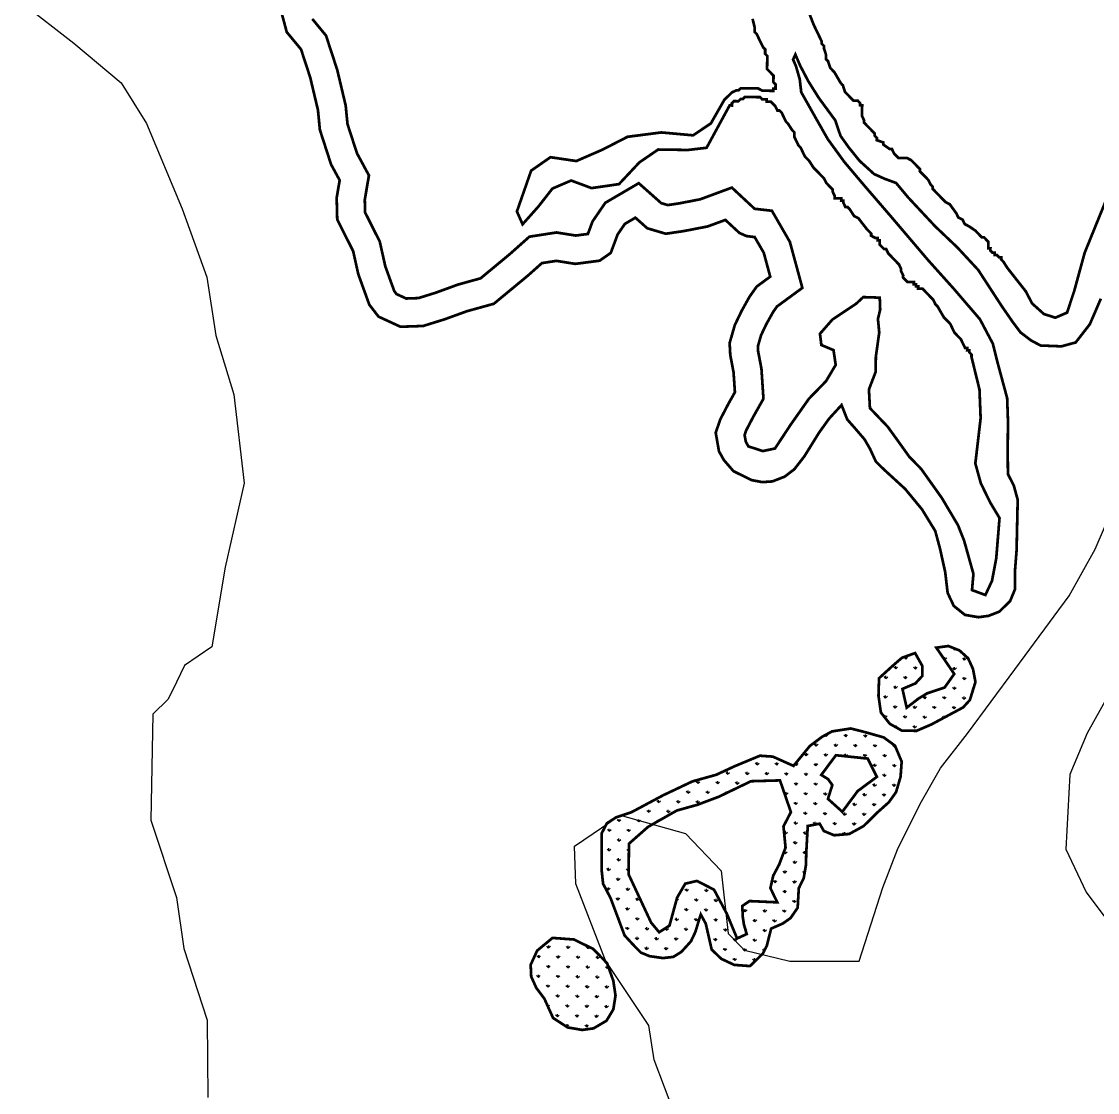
# Model space of a CAD drawing. Header units: metres. Extents: x 8244 to 287678, y 7853 to 2132060.
# Drawn here: x 267117 to 269089, y 2117485 to 2119447 of the extents above; entities that cross this region are included whole.
import ezdxf

# ---------------------------------------------------------------- set-up
doc = ezdxf.new("R2010")
doc.units = ezdxf.units.M
doc.layers.add('DISTRICT BOUNDRY', color=86, linetype='Continuous')
doc.layers.add('MANGROOVE BUFFER ZONE', color=120, linetype='Continuous')

msp = doc.modelspace()

# ---------------------------------------------------------------- hatches: boundary and pattern name
at = {"layer": 'MANGROOVE BUFFER ZONE'}
h = msp.add_hatch(dxfattribs=at)
h.set_pattern_fill('GRASS', color=256, angle=-0.8376017)
h.paths.add_polyline_path([(268687.9, 2118211.5), (268692.3, 2118180.8), (268708.6, 2118160.1), (268730.8, 2118147.6), (268757.6, 2118147.2), (268785, 2118159), (268843, 2118190.1), (268855.4, 2118203.7), (268865.6, 2118236.7), (268861.1, 2118260.6), (268852.1, 2118280.2), (268836.2, 2118294.6), (268815.9, 2118302.6), (268793.9, 2118299.6), (268826.7, 2118251.4), (268809.1, 2118226.6), (268777.1, 2118215.9), (268761.4, 2118206.4), (268739.6, 2118189.6), (268731.8, 2118224), (268755.7, 2118234.2), (268768.4, 2118248), (268768.1, 2118266.3), (268755, 2118289.7), (268730.8, 2118281), (268712.6, 2118265.2), (268688.9, 2118243.6)])
h = msp.add_hatch(dxfattribs=at)
h.set_pattern_fill('GRASS', color=256, angle=-0.8376017)
h.paths.add_polyline_path([(268344.2, 2117761.5), (268352.3, 2117778.6), (268358.7, 2117799.7), (268362.2, 2117810.8), (268371.4, 2117793.9), (268382.2, 2117746.5), (268399.7, 2117729.6), (268423.4, 2117718.4), (268452.4, 2117716.2), (268476, 2117739.1), (268483.2, 2117753.2), (268491.2, 2117784.9), (268512.4, 2117794.1), (268526.8, 2117804.2), (268539.8, 2117823.1), (268541.8, 2117858.7), (268550.9, 2117877.3), (268554.8, 2117900.5), (268555.8, 2117928.6), (268558.3, 2117972.9), (268580.1, 2117977.1), (268587.8, 2117963.7), (268606.5, 2117955.9), (268634.3, 2117958.2), (268660.9, 2117972.9), (268684.2, 2117996.1), (268706.9, 2118016.4), (268720.1, 2118034.9), (268728.4, 2118063.1), (268730.4, 2118090.9), (268718.1, 2118120.1), (268697.4, 2118135.2), (268663.4, 2118144.8), (268637.2, 2118151.5), (268602.9, 2118146.2), (268584.9, 2118136.5), (268562, 2118119.3), (268532.2, 2118083), (268494.2, 2118100), (268470.6, 2118101.6), (268424.6, 2118082.5), (268390.5, 2118066.7), (268347, 2118054.6), (268294.2, 2118029.6), (268265.5, 2118014.3), (268234.8, 2117997.9), (268207.4, 2117988.9), (268190.3, 2117977.9), (268180.6, 2117959.4), (268180.4, 2117893.7), (268183.2, 2117867), (268197, 2117840.7), (268212.1, 2117800.4), (268222.6, 2117772.4), (268239, 2117754.6), (268252.7, 2117740.8), (268268.6, 2117734.3), (268293, 2117730.9), (268311.8, 2117733), (268326.7, 2117742.2)])
h.paths.add_polyline_path([(268286, 2117778.2), (268271.2, 2117795.9), (268229.9, 2117884.4), (268230.7, 2117940.5), (268265.8, 2117971.4), (268318.3, 2118001.2), (268356.3, 2118011.8), (268395.8, 2118026.7), (268454.3, 2118054.9), (268507.4, 2118056.4), (268527.4, 2117998.3), (268513.8, 2117972.2), (268517.6, 2117933.3), (268506, 2117902.5), (268495, 2117881.8), (268489.8, 2117859.1), (268502.4, 2117833), (268451.6, 2117835.3), (268438.4, 2117826.4), (268439.1, 2117807), (268441.3, 2117792.4), (268446.4, 2117774.9), (268428.8, 2117766.8), (268410.1, 2117811.8), (268386.5, 2117856.2), (268355.2, 2117872.2), (268333.8, 2117867.2), (268318.9, 2117841.7), (268304.9, 2117790.4)], flags=16)
h.paths.add_polyline_path([(268595.6, 2118058.6), (268583.1, 2118066.5), (268609.9, 2118102.5), (268668.1, 2118096.4), (268684.9, 2118062.9), (268649.8, 2118036.9), (268621.6, 2117998.9), (268595.3, 2118022.6), (268603.3, 2118047.9)], flags=16)
h = msp.add_hatch(dxfattribs=at)
h.set_pattern_fill('GRASS', color=256, angle=-0.8376017)
h.paths.add_polyline_path([(268165.2, 2117747.5), (268129.8, 2117764.9), (268090.5, 2117767.8), (268062.3, 2117744.4), (268050.5, 2117718.5), (268051.5, 2117697), (268060.8, 2117676.3), (268075.6, 2117656.5), (268091.6, 2117621.1), (268118.3, 2117603.8), (268145.2, 2117599.2), (268165.8, 2117602.1), (268189.4, 2117616), (268202, 2117636.8), (268206, 2117662.3), (268201.9, 2117689.4), (268190.5, 2117721.5)])

# ---------------------------------------------------------------- linework, layer by layer
at = {"layer": 'DISTRICT BOUNDRY'}
for points in [[(267117.4, 2119481.6, 0), (267213.3, 2119407.4, 0), (267300.1, 2119334.6, 0), (267346.3, 2119260, 0), (267411.9, 2119103.9, 0), (267457.1, 2118978.6, 0), (267473.6, 2118871.7, 0), (267506.7, 2118763.3, 0), (267525.3, 2118600.8, 0), (267490.7, 2118447.3, 0), (267466, 2118301.4, 0), (267441.1, 2118284.1, 0), (267416.3, 2118266.8, 0), (267401.3, 2118236.2, 0), (267386.3, 2118205.5, 0), (267357.9, 2118177.8, 0), (267354.4, 2117983.4, 0), (267401.2, 2117841.7, 0), (267414.6, 2117748.2, 0), (267457.4, 2117616.9, 0), (267458.8, 2117475.2, 0)], [(268314.7, 2117444.2, 0), (268276.7, 2117544.5, 0), (268267.1, 2117607.5, 0), (268187.9, 2117726.4, 0), (268133, 2117866.6, 0), (268130.8, 2117935.6, 0), (268214.4, 2117993, 0), (268334.3, 2117959.1, 0), (268399.5, 2117890.9, 0), (268412.7, 2117776.1, 0), (268442.5, 2117745.3, 0), (268525.3, 2117725.1, 0), (268652.5, 2117725.3, 0), (268695.7, 2117859.9, 0), (268722.6, 2117929.7, 0), (268764.4, 2118013.7, 0), (268801.8, 2118078.6, 0), (268850.8, 2118142.2, 0), (268937.8, 2118259.7, 0), (269037.1, 2118394.8, 0), (269084.9, 2118479.8, 0), (269134.4, 2118594.9, 0)], [(269134.6, 2118257.5, 0), (269070.1, 2118142.8, 0), (269038.7, 2118067.4, 0), (269031, 2117930.6, 0), (269068.3, 2117851.4, 0), (269181.4, 2117700.7, 0)]]:
    msp.add_polyline3d(points, dxfattribs=at)
at = {"layer": 'MANGROOVE BUFFER ZONE', "const_width": 5, "flags": 128}
for points in [[(267595, 2119459.2), (267603.5, 2119427.5), (267629.7, 2119395.8), (267646.5, 2119344.4), (267660.7, 2119284.6), (267664.2, 2119248.4), (267684.8, 2119184.8), (267700.5, 2119156), (267695, 2119124), (267696, 2119084.2), (267725.2, 2119026.1), (267734.6, 2118983.9), (267754.8, 2118928), (267771.6, 2118906.2), (267811.9, 2118887.6), (267853.5, 2118889), (267893.3, 2118901.4), (267933.2, 2118915.9), (267983, 2118929.7), (268045.7, 2118981.5), (268071.1, 2119004.2), (268097.7, 2119008.3), (268132.2, 2119002.8), (268176.9, 2119008.6), (268197.3, 2119022.9), (268209.9, 2119056.8), (268223.2, 2119076.1), (268242.4, 2119087.4), (268264.2, 2119068), (268298.1, 2119058), (268331.8, 2119063), (268375, 2119071.4), (268407.3, 2119083.3), (268433.1, 2119059.4), (268446, 2119053.7), (268461, 2119051.9), (268477.7, 2119023.1), (268489.5, 2118979.4), (268464.7, 2118961.2), (268451.4, 2118942.3), (268437, 2118916.5), (268424.6, 2118890.6), (268415.1, 2118857.7), (268416.3, 2118835.9), (268422.3, 2118804.2), (268424.8, 2118767.6), (268413, 2118746.7), (268398, 2118717.9), (268389.6, 2118693.5), (268395.6, 2118659.3), (268404.6, 2118643.3), (268422.1, 2118623), (268455.4, 2118606.6), (268475, 2118602.9), (268493.5, 2118604.2), (268515.9, 2118612.9), (268533.6, 2118626.4), (268552.1, 2118650.2), (268579.1, 2118693.7), (268597.3, 2118719.1), (268620.2, 2118744.1), (268630.7, 2118717.7), (268645.2, 2118701.2), (268662.4, 2118681.2), (268672.5, 2118663.6), (268683.1, 2118640.6), (268697, 2118626.9), (268736.9, 2118590.3), (268767.7, 2118552.9), (268791.9, 2118513.4), (268800.5, 2118481.7), (268810.2, 2118437.9), (268814.6, 2118400), (268825.9, 2118376.1), (268846.3, 2118359.7), (268871, 2118355.4), (268889.6, 2118357.9), (268909.3, 2118365.6), (268929.1, 2118384.9), (268938.1, 2118406.7), (268938.3, 2118443.5), (268941, 2118478.2), (268943, 2118570.6), (268935.9, 2118596.5), (268925.1, 2118617.7), (268924.7, 2118660.3), (268925.2, 2118714.6), (268923.7, 2118756.8), (268906, 2118822.3), (268897.5, 2118856.5), (268873.9, 2118901.2), (268826.3, 2118956.7), (268778.4, 2119010.1), (268709.4, 2119091.2), (268663.6, 2119144.3), (268625.5, 2119189.3), (268595, 2119231.3), (268570.8, 2119273.9), (268546.3, 2119317.4), (268543.6, 2119341), (268536.8, 2119364.7), (268531.4, 2119377.2), (268535.6, 2119386.4), (268544.6, 2119365.5), (268559, 2119338), (268578.4, 2119307), (268608.6, 2119265.9), (268618.4, 2119237.2), (268633.6, 2119215.9), (268653.4, 2119191.4), (268679.8, 2119167.4), (268699.2, 2119158.7), (268720.2, 2119151), (268742.2, 2119124.6), (268791.7, 2119071.6), (268832.7, 2119032.6), (268870.6, 2118991.7), (268914.3, 2118924.6), (268933.8, 2118896.4), (268948.4, 2118877), (268967.7, 2118862.4), (268985, 2118853.2), (269023.1, 2118851.7), (269049.3, 2118858.8), (269075.2, 2118892.2), (269095.4, 2118939)], [(268457.2, 2119451.8), (268461, 2119435.8), (268460.9, 2119427.8), (268464.8, 2119423.8), (268468.6, 2119415.7), (268476.4, 2119399.7), (268480.3, 2119395.7), (268480.2, 2119387.7), (268484.1, 2119383.7), (268484, 2119379.7), (268484, 2119375.7), (268483.9, 2119367.7), (268483.8, 2119363.8), (268483.8, 2119359.8), (268487.7, 2119355.7), (268491.6, 2119351.7), (268495.5, 2119347.7), (268495.5, 2119343.7), (268495.4, 2119339.7), (268495.4, 2119335.7), (268499.3, 2119331.7), (268499.2, 2119327.7), (268499.2, 2119323.7), (268495.2, 2119323.8), (268495.1, 2119319.8), (268491.1, 2119319.8), (268487.2, 2119319.9), (268483.2, 2119320), (268479.2, 2119320), (268475.2, 2119320.1), (268467.3, 2119324.2), (268463.3, 2119324.2), (268455.4, 2119324.3), (268451.4, 2119324.4), (268443.4, 2119324.5), (268435.5, 2119324.6), (268431.4, 2119320.7), (268427.4, 2119320.8), (268419.4, 2119316.9), (268415.4, 2119313), (268411.3, 2119309.1), (268407.3, 2119305.1), (268405.3, 2119303.2), (268380.8, 2119260.2), (268348.2, 2119238.3), (268290, 2119243.6), (268228, 2119235.6), (268182, 2119212), (268134.2, 2119191.2), (268086.8, 2119198.2), (268051.4, 2119173.6), (268025.3, 2119098.8), (268035.7, 2119075.3), (268064.8, 2119108), (268090.4, 2119140.8), (268124.7, 2119155.5), (268162.1, 2119141.6), (268212.4, 2119148.9), (268249.7, 2119188.7), (268284.2, 2119212.3), (268338.8, 2119211.5), (268372.9, 2119215.5), (268415.1, 2119293.1), (268419.1, 2119293), (268419.1, 2119297), (268423.2, 2119300.9), (268431.1, 2119300.8), (268435.2, 2119304.7), (268439.2, 2119304.7), (268443.2, 2119308.6), (268447.2, 2119308.5), (268455.1, 2119308.4), (268463.1, 2119308.3), (268471.1, 2119308.2), (268475, 2119304.1), (268479, 2119304.1), (268482.9, 2119304), (268482.9, 2119300), (268486.9, 2119300), (268490.8, 2119299.9), (268494.8, 2119295.9), (268498.7, 2119291.9), (268502.6, 2119283.8), (268506.5, 2119283.8), (268510.5, 2119279.7), (268518.2, 2119263.7), (268522.1, 2119259.6), (268529.9, 2119247.6), (268533.8, 2119243.5), (268533.7, 2119235.6), (268541.4, 2119219.5), (268545.4, 2119215.5), (268549.2, 2119207.5), (268553.1, 2119199.5), (268560.9, 2119191.4), (268568.7, 2119179.3), (268576.6, 2119171.2), (268588.3, 2119159.1), (268592.2, 2119151.1), (268600, 2119143), (268604, 2119139), (268603.9, 2119135), (268607.8, 2119127), (268607.7, 2119123), (268611.7, 2119122.9), (268619.7, 2119122.8), (268619.6, 2119118.8), (268623.6, 2119118.8), (268623.5, 2119114.8), (268627.4, 2119106.8), (268631.4, 2119106.7), (268635.3, 2119102.7), (268643.1, 2119090.6), (268651, 2119086.5), (268666.6, 2119066.4), (268670.5, 2119062.3), (268674.5, 2119058.3), (268674.4, 2119054.3), (268682.3, 2119050.2), (268686.3, 2119050.2), (268686.2, 2119046.2), (268690.2, 2119046.1), (268690.2, 2119042.1), (268690.1, 2119038.1), (268694, 2119034.1), (268697.9, 2119030.1), (268701.9, 2119030), (268705.8, 2119022), (268709.7, 2119018), (268713.6, 2119013.9), (268717.6, 2119009.9), (268721.5, 2119005.8), (268725.4, 2119001.8), (268729.3, 2118993.8), (268729.2, 2118989.8), (268733.1, 2118981.8), (268733, 2118977.8), (268736.9, 2118973.7), (268740.9, 2118969.7), (268744.8, 2118969.6), (268748.8, 2118969.6), (268752.8, 2118969.5), (268752.7, 2118965.5), (268756.7, 2118965.5), (268756.7, 2118961.5), (268760.7, 2118961.4), (268760.6, 2118957.5), (268764.6, 2118957.4), (268768.6, 2118957.4), (268772.5, 2118953.3), (268780.3, 2118945.2), (268788.2, 2118937.2), (268792, 2118929.1), (268796, 2118925.1), (268807.6, 2118905), (268819.4, 2118892.9), (268827.1, 2118876.8), (268838.9, 2118864.7), (268846.6, 2118848.7), (268850.6, 2118848.6), (268850.5, 2118844.6), (268854.5, 2118844.6), (268854.5, 2118840.6), (268858.4, 2118836.6), (268858.3, 2118832.6), (268873, 2118772.5), (268875.1, 2118719.9), (268865.4, 2118637.1), (268875.5, 2118600.6), (268892.9, 2118565.1), (268909.7, 2118537.1), (268908.1, 2118517.2), (268903.7, 2118463.2), (268895.9, 2118421.9), (268883.8, 2118396.1), (268859.3, 2118405.1), (268861.9, 2118434.7), (268844.9, 2118495.4), (268833.6, 2118524), (268804.1, 2118573.7), (268766.2, 2118627), (268744.1, 2118649.7), (268723.9, 2118678), (268704.7, 2118704.5), (268672.2, 2118738.5), (268670.4, 2118772.7), (268682.6, 2118804.6), (268683.1, 2118833.1), (268689.3, 2118877.2), (268686.9, 2118901.8), (268691, 2118919.1), (268690.2, 2118940.9), (268660, 2118941.9), (268647, 2118929.8), (268603.5, 2118900.8), (268580.7, 2118874.8), (268583.2, 2118854.1), (268605.5, 2118844.8), (268609.5, 2118817.7), (268591.7, 2118787.8), (268560.5, 2118755.8), (268527.4, 2118708.8), (268498.2, 2118664.5), (268475.8, 2118659.8), (268449.5, 2118668.4), (268444.8, 2118676.8), (268442.5, 2118689.3), (268445.4, 2118697.6), (268458.2, 2118722.2), (268477.1, 2118755.7), (268473.4, 2118810.8), (268467.4, 2118842.2), (268466.9, 2118851.8), (268472.8, 2118872.3), (268482.6, 2118892.8), (268495, 2118914.9), (268501.9, 2118924.7), (268548.4, 2118958.8), (268525.5, 2119043.1), (268492.6, 2119100.1), (268460.9, 2119103.7), (268419.2, 2119142.5), (268361.2, 2119121.1), (268323.1, 2119113.7), (268301.8, 2119110.5), (268289.7, 2119114.1), (268248.6, 2119150.6), (268187.3, 2119114.7), (268163.9, 2119080.6), (268155.4, 2119057.6), (268132.9, 2119054.7), (268097.8, 2119060.3), (268048.2, 2119052.6), (268012.1, 2119020.5), (267958.7, 2118976.3), (267917.5, 2118964.9), (267876.9, 2118950.1), (267844.9, 2118940.1), (267822.4, 2118939.3), (267804.6, 2118947.5), (267800.5, 2118953), (267784.1, 2118998.3), (267774, 2119043.5), (267747.1, 2119097), (267746.5, 2119120.2), (267754.1, 2119164.9), (267732.3, 2119205.2), (267714.8, 2119259), (267711.5, 2119293), (267696, 2119358.3), (267675.5, 2119421), (267650.3, 2119451.6)], [(269105.8, 2119121.7), (269065.7, 2119023), (269046.7, 2118953.4), (269033.4, 2118913.4), (269012, 2118904.2), (268991, 2118910.9), (268969.5, 2118930.2), (268957.7, 2118952.6), (268924.4, 2118994.9), (268916.6, 2119007), (268912.7, 2119011), (268912.7, 2119015), (268908.8, 2119015), (268904.8, 2119019.1), (268900.9, 2119019.1), (268900.9, 2119023.1), (268896.9, 2119023.2), (268893, 2119027.2), (268893.1, 2119031.2), (268889.1, 2119031.3), (268889.2, 2119039.2), (268889.3, 2119043.2), (268885.3, 2119047.2), (268881.4, 2119051.3), (268877.4, 2119051.3), (268869.6, 2119059.4), (268865.7, 2119063.5), (268853.8, 2119071.6), (268845.9, 2119075.7), (268842.1, 2119083.7), (268834.2, 2119087.8), (268830.3, 2119095.8), (268818.6, 2119111.9), (268810.7, 2119116), (268806.8, 2119120.1), (268802.9, 2119124.1), (268791.1, 2119136.2), (268787.2, 2119140.3), (268787.2, 2119144.3), (268783.3, 2119148.3), (268779.4, 2119156.3), (268775.5, 2119160.4), (268763.7, 2119172.5), (268763.8, 2119176.5), (268759.9, 2119180.5), (268756, 2119184.5), (268752, 2119188.6), (268748.1, 2119192.6), (268740.2, 2119196.7), (268736.2, 2119196.8), (268732.2, 2119196.8), (268728.3, 2119196.9), (268724.3, 2119197), (268720.4, 2119201), (268716.4, 2119205), (268712.6, 2119213.1), (268708.6, 2119213.1), (268696.8, 2119221.3), (268696.8, 2119225.2), (268684.9, 2119229.4), (268685, 2119233.4), (268681.1, 2119237.4), (268681.1, 2119241.4), (268673.3, 2119249.5), (268669.4, 2119253.5), (268665.4, 2119257.6), (268661.5, 2119261.6), (268661.6, 2119265.6), (268657.7, 2119273.6), (268657.8, 2119277.6), (268657.9, 2119289.5), (268658, 2119293.5), (268654, 2119293.6), (268654.1, 2119297.5), (268650.1, 2119301.6), (268646.2, 2119301.6), (268642.2, 2119301.7), (268638.3, 2119305.7), (268634.3, 2119309.8), (268630.4, 2119313.8), (268626.5, 2119317.9), (268622.7, 2119329.9), (268618.8, 2119333.9), (268607.1, 2119354), (268603.2, 2119358), (268599.3, 2119362.1), (268595.5, 2119374.1), (268591.5, 2119378.1), (268591.6, 2119382.1), (268591.7, 2119386.1), (268587.8, 2119398.1), (268587.9, 2119402.1), (268584, 2119406.1), (268584, 2119410.1), (268572.4, 2119434.1), (268568.6, 2119442.2), (268560.9, 2119462.2)]]:
    msp.add_lwpolyline(points, dxfattribs=at)
at = {"layer": 'MANGROOVE BUFFER ZONE', "const_width": 5}
for points in [[(268687.9, 2118211.5), (268692.3, 2118180.8), (268708.6, 2118160.1), (268730.8, 2118147.6), (268757.6, 2118147.2), (268785, 2118159), (268843, 2118190.1), (268855.4, 2118203.7), (268865.6, 2118236.7), (268861.1, 2118260.6), (268852.1, 2118280.2), (268836.2, 2118294.6), (268815.9, 2118302.6), (268793.9, 2118299.6), (268826.7, 2118251.4), (268809.1, 2118226.6), (268777.1, 2118215.9), (268761.4, 2118206.4), (268739.6, 2118189.6), (268731.8, 2118224), (268755.7, 2118234.2), (268768.4, 2118248), (268768.1, 2118266.3), (268755, 2118289.7), (268730.8, 2118281), (268712.6, 2118265.2), (268688.9, 2118243.6), (268687.9, 2118211.5)], [(268344.2, 2117761.5), (268352.3, 2117778.6), (268358.7, 2117799.7), (268362.2, 2117810.8), (268371.4, 2117793.9), (268382.2, 2117746.5), (268399.7, 2117729.6), (268423.4, 2117718.4), (268452.4, 2117716.2), (268476, 2117739.1), (268483.2, 2117753.2), (268491.2, 2117784.9), (268512.4, 2117794.1), (268526.8, 2117804.2), (268539.8, 2117823.1), (268541.8, 2117858.7), (268550.9, 2117877.3), (268554.8, 2117900.5), (268555.8, 2117928.6), (268558.3, 2117972.9), (268580.1, 2117977.1), (268587.8, 2117963.7), (268606.5, 2117955.9), (268634.3, 2117958.2), (268660.9, 2117972.9), (268684.2, 2117996.1), (268706.9, 2118016.4), (268720.1, 2118034.9), (268728.4, 2118063.1), (268730.4, 2118090.9), (268718.1, 2118120.1), (268697.4, 2118135.2), (268663.4, 2118144.8), (268637.2, 2118151.5), (268602.9, 2118146.2), (268584.9, 2118136.5), (268562, 2118119.3), (268532.2, 2118083), (268494.2, 2118100), (268470.6, 2118101.6), (268424.6, 2118082.5), (268390.5, 2118066.7), (268347, 2118054.6), (268294.2, 2118029.6), (268265.5, 2118014.3), (268234.8, 2117997.9), (268207.4, 2117988.9), (268190.3, 2117977.9), (268180.6, 2117959.4), (268180.4, 2117893.7), (268183.2, 2117867), (268197, 2117840.7), (268212.1, 2117800.4), (268222.6, 2117772.4), (268239, 2117754.6), (268252.7, 2117740.8), (268268.6, 2117734.3), (268293, 2117730.9), (268311.8, 2117733), (268326.7, 2117742.2), (268344.2, 2117761.5)], [(268595.6, 2118058.6), (268583.1, 2118066.5), (268609.9, 2118102.5), (268668.1, 2118096.4), (268684.9, 2118062.9), (268649.8, 2118036.9), (268621.6, 2117998.9), (268595.3, 2118022.6), (268603.3, 2118047.9), (268595.6, 2118058.6)], [(268286, 2117778.2), (268271.2, 2117795.9), (268229.9, 2117884.4), (268230.7, 2117940.5), (268265.8, 2117971.4), (268318.3, 2118001.2), (268356.3, 2118011.8), (268395.8, 2118026.7), (268454.3, 2118054.9), (268507.4, 2118056.4), (268527.4, 2117998.3), (268513.8, 2117972.2), (268517.6, 2117933.3), (268506, 2117902.5), (268495, 2117881.8), (268489.8, 2117859.1), (268502.4, 2117833), (268451.6, 2117835.3), (268438.4, 2117826.4), (268439.1, 2117807), (268441.3, 2117792.4), (268446.4, 2117774.9), (268428.8, 2117766.8), (268410.1, 2117811.8), (268386.5, 2117856.2), (268355.2, 2117872.2), (268333.8, 2117867.2), (268318.9, 2117841.7), (268304.9, 2117790.4), (268286, 2117778.2)]]:
    msp.add_lwpolyline(points, close=True, dxfattribs=at)
at = {"layer": 'MANGROOVE BUFFER ZONE', "const_width": 5, "flags": 128}
msp.add_lwpolyline([(268090.5, 2117767.8), (268129.8, 2117764.9), (268165.2, 2117747.5), (268190.5, 2117721.5), (268201.9, 2117689.4), (268206, 2117662.3), (268202, 2117636.8), (268189.4, 2117616), (268165.8, 2117602.1), (268145.2, 2117599.2), (268118.3, 2117603.8), (268091.6, 2117621.1), (268075.6, 2117656.5), (268060.8, 2117676.3), (268051.5, 2117697), (268050.5, 2117718.5), (268062.3, 2117744.4)], close=True, dxfattribs=at)

doc.saveas('drawing.dxf')
